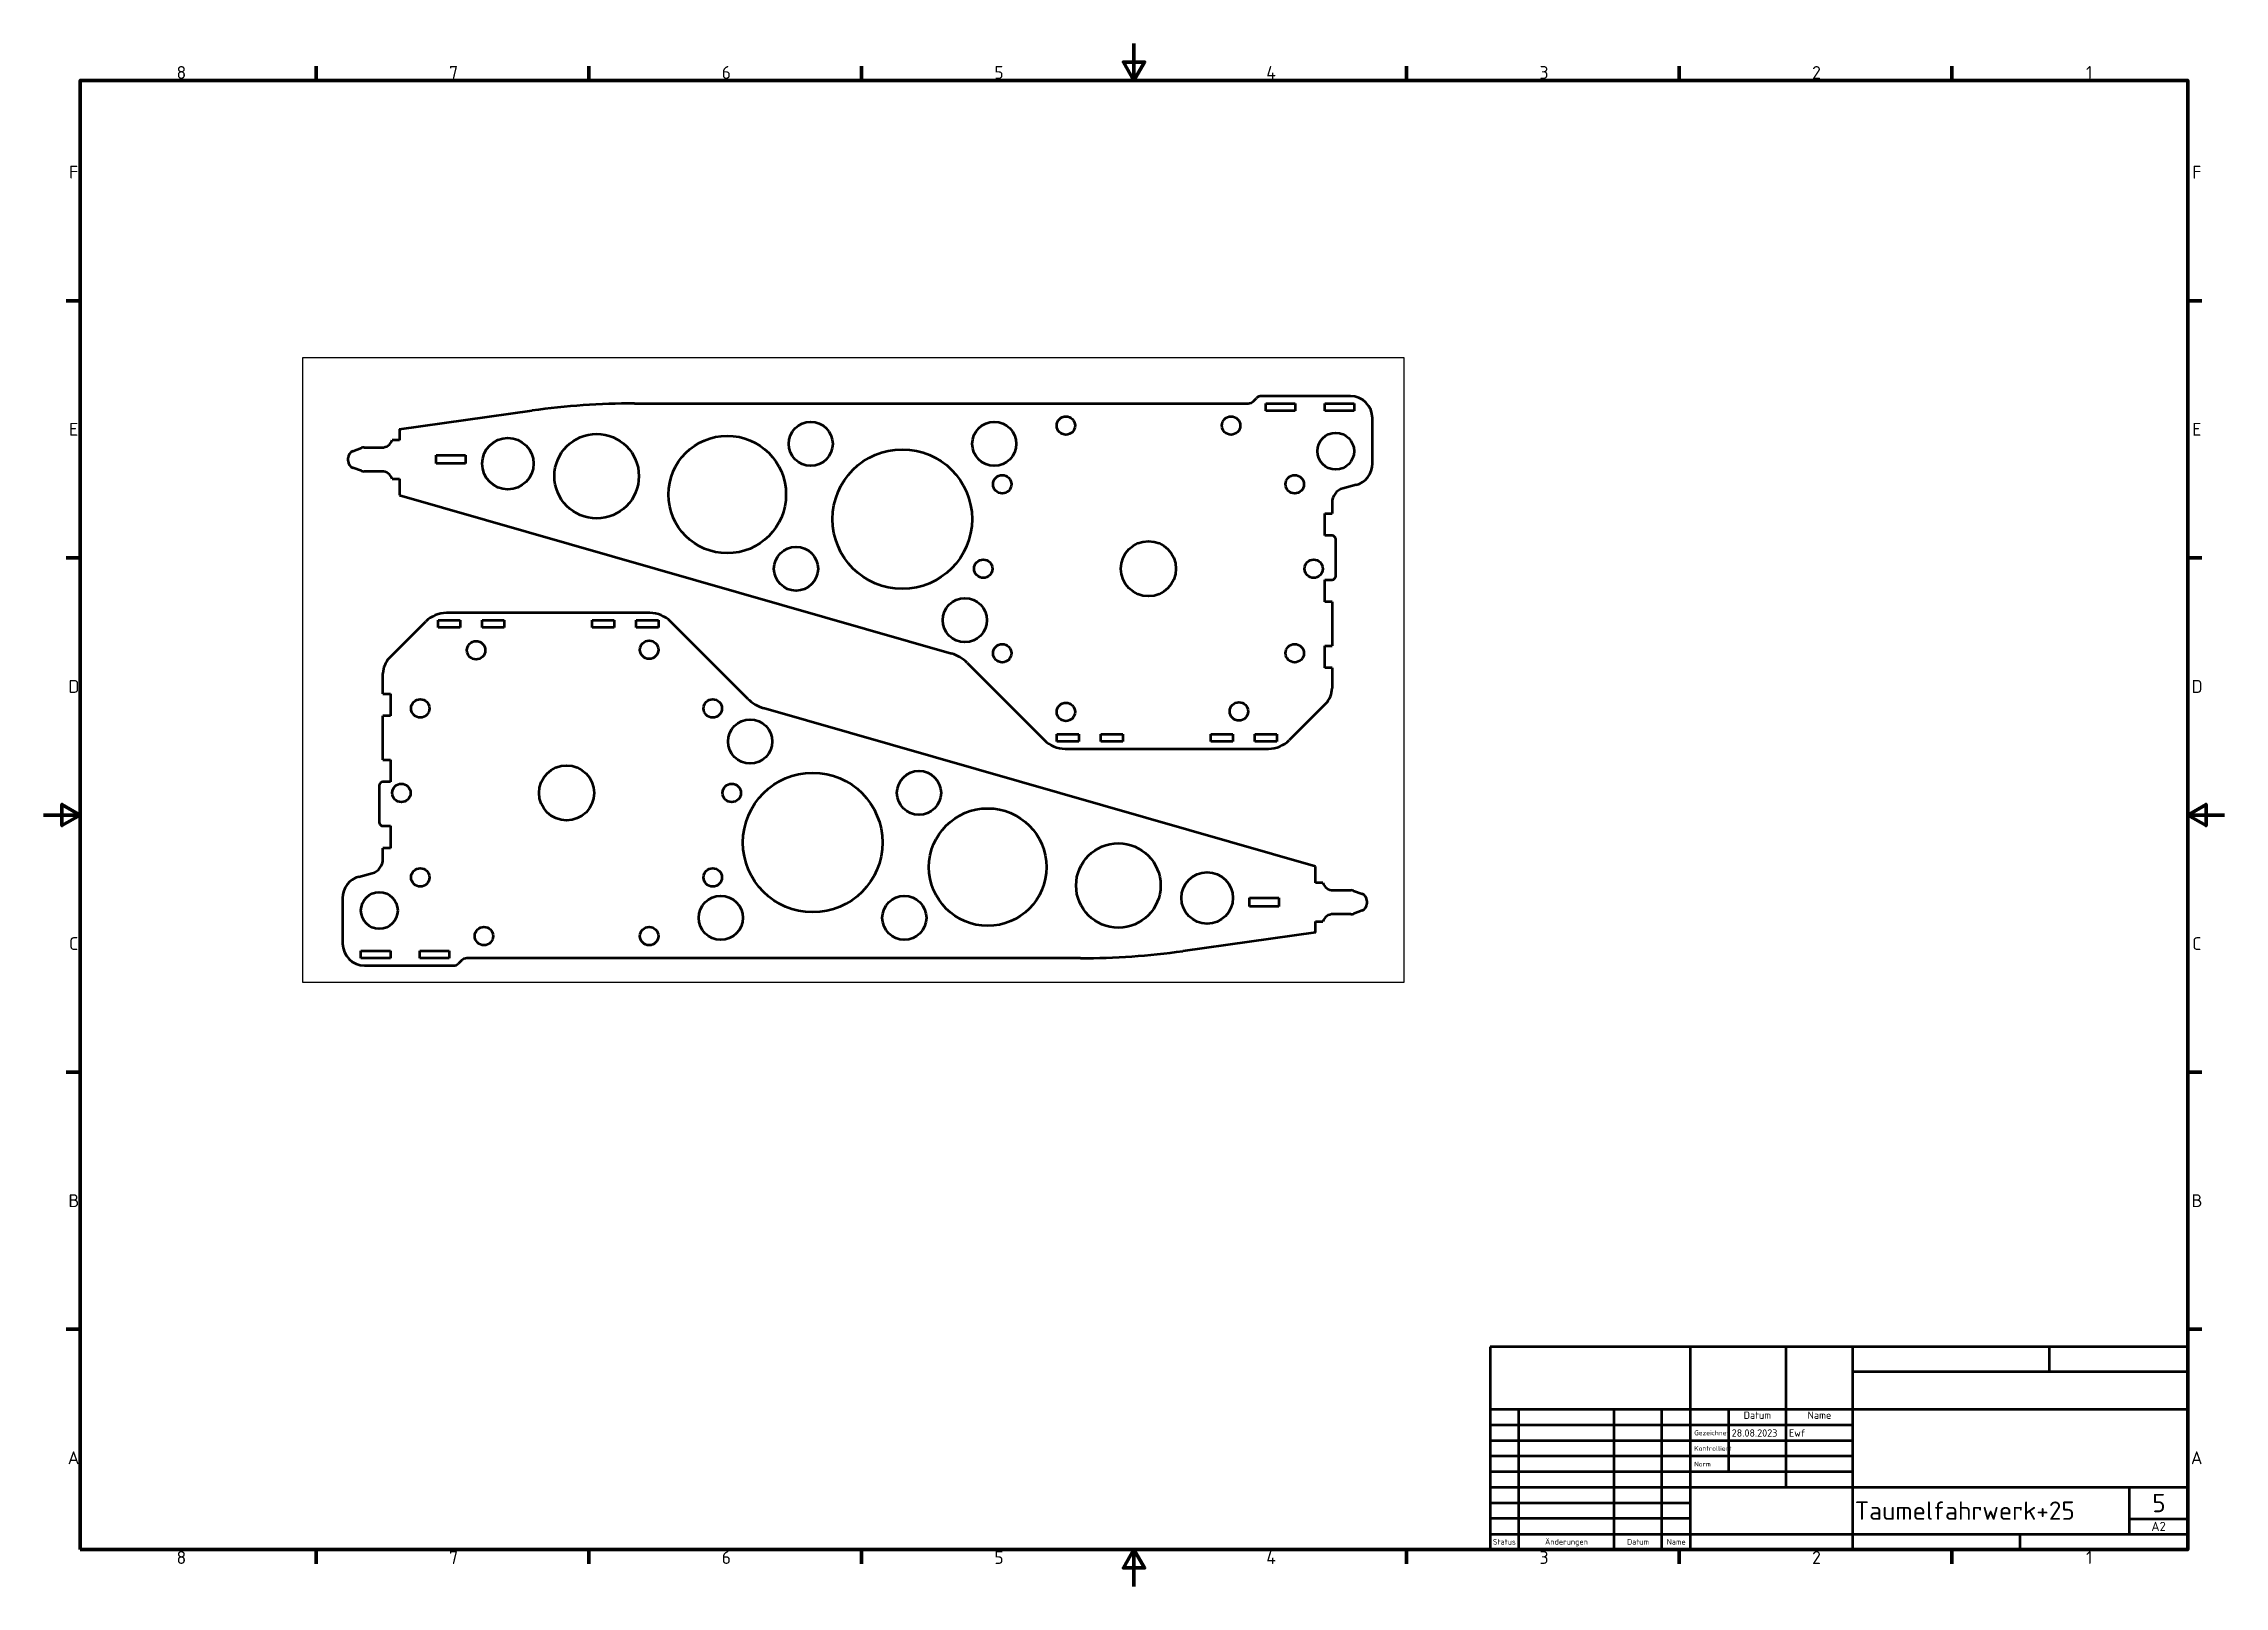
# Model space of a CAD drawing. Header units: millimetres. Extents: x 0 to 594, y 0 to 420.
import ezdxf
from ezdxf.enums import TextEntityAlignment as Align

# ---------------------------------------------------------------- set-up
doc = ezdxf.new("R2010")
doc.units = ezdxf.units.MM
for name, color, linetype, lineweight in [('Rahmen (ISO)', 7, 'Continuous', 70), ('Sichtbar (ISO)', 7, 'Continuous', 50), ('Skizziergeometrie (ISO)', 7, 'Continuous', 25), ('Titel (ISO)', 7, 'Continuous', 50)]:
    doc.layers.add(name, color=color, linetype=linetype, lineweight=lineweight)
doc.styles.add('Notiztext (DIN)', font='isocpeur.ttf')
doc.styles.add('Textstil13', font='isocpeur.ttf')
doc.styles.add('Textstil14', font='isocpeur.ttf')
doc.styles.add('Textstil15', font='isocpeur.ttf')
doc.styles.add('Textstil16', font='isocpeur.ttf')
doc.styles.add('Textstil19', font='isocpeur.ttf')

# ---------------------------------------------------------------- blocks, each defined once
blk = doc.blocks.new('Ränder Vorgaberahmen')
at = {"layer": 'Rahmen (ISO)'}
for p, q in [((74.25, 410), (74.25, 413.9)), ((148.5, 410), (148.5, 413.9)), ((222.75, 410), (222.75, 413.9)), ((371.25, 410), (371.25, 413.9)), ((445.5, 410), (445.5, 413.9)), ((519.75, 410), (519.75, 413.9)), ((10, 350), (6.1, 350)), ((584, 350), (587.9, 350)), ((10, 280), (6.1, 280)), ((584, 280), (587.9, 280)), ((10, 140), (6.1, 140)), ((584, 140), (587.9, 140)), ((10, 70), (6.1, 70)), ((584, 70), (587.9, 70)), ((74.25, 10), (74.25, 6.1)), ((148.5, 10), (148.5, 6.1)), ((222.75, 10), (222.75, 6.1)), ((371.25, 10), (371.25, 6.1)), ((445.5, 10), (445.5, 6.1)), ((519.75, 10), (519.75, 6.1))]:
    blk.add_line(p, q, dxfattribs=at)
at = {"layer": 'Rahmen (ISO)', "flags": 128}
for points in [[(297, 420), (297, 410), (294.11, 415), (299.89, 415), (297, 410)], [(10, 10), (10, 410), (584, 410), (584, 10), (10, 10)], [(0, 210), (10, 210), (5, 212.89), (5, 207.11), (10, 210)], [(594, 210), (584, 210), (589, 212.89), (589, 207.11), (584, 210)], [(297, 0), (297, 10), (294.11, 5), (299.89, 5), (297, 10)]]:
    blk.add_lwpolyline(points, dxfattribs=at)
at = {"layer": 'Rahmen (ISO)', "char_height": 3.5, "attachment_point": 7, "style": 'Notiztext (DIN)'}
for s, insert in [('8', (36.2, 410.4)), ('7', (110.45, 410.4)), ('6', (184.7, 410.4)), ('5', (258.95, 410.4)), ('4', (333.03, 410.4)), ('3', (407.45, 410.4)), ('2', (481.7, 410.4)), ('1', (556.3, 410.4)), ('F', (6.93, 383.25)), ('F', (585.23, 383.25)), ('E', (6.93, 313.25)), ('E', (585.23, 313.25)), ('D', (6.75, 243.25)), ('D', (585.05, 243.25)), ('C', (6.93, 173.25)), ('C', (585.23, 173.25)), ('B', (6.75, 103.25)), ('B', (585.05, 103.25)), ('A', (6.58, 33.25)), ('A', (584.88, 33.25)), ('8', (36.2, 6.1)), ('7', (110.45, 6.1)), ('6', (184.7, 6.1)), ('5', (258.95, 6.1)), ('4', (333.03, 6.1)), ('3', (407.45, 6.1)), ('2', (481.7, 6.1)), ('1', (556.3, 6.1))]:
    blk.add_mtext(s, dxfattribs=dict(at, insert=insert))
blk = doc.blocks.new('Schriftfelder DIN')
at = {"layer": 'Titel (ISO)'}
for p, q in [((288.4, 155.08), (98.4, 155.08)), ((98.4, 155.08), (98.4, 99.83)), ((153, 99.83), (153, 155.08)), ((179, 138.08), (179, 155.08)), ((197.2, 99.83), (197.2, 155.08)), ((250.8, 148.33), (250.8, 155.08)), ((288.4, 99.83), (288.4, 155.08)), ((197.2, 148.33), (288.4, 148.33)), ((98.4, 138.08), (288.4, 138.08)), ((106.2, 99.83), (106.2, 138.08)), ((132.2, 99.83), (132.2, 138.08)), ((145.2, 99.83), (145.2, 138.08)), ((163.4, 121.08), (163.4, 138.08)), ((179, 116.83), (179, 138.08)), ((98.4, 133.83), (153, 133.83)), ((153, 133.83), (197.2, 133.83)), ((98.4, 129.58), (153, 129.58)), ((98.4, 125.33), (153, 125.33)), ((153, 129.58), (197.2, 129.58)), ((153, 125.33), (197.2, 125.33)), ((98.4, 121.08), (153, 121.08)), ((153, 121.08), (197.2, 121.08)), ((98.4, 116.83), (153, 116.83)), ((153, 116.83), (288.4, 116.83)), ((272.6, 104.08), (272.6, 116.83)), ((98.4, 112.58), (153, 112.58)), ((153, 108.33), (98.4, 108.33)), ((272.6, 108.22), (288.4, 108.22)), ((98.4, 104.08), (153, 104.08)), ((153, 104.08), (197.2, 104.08)), ((197.2, 104.08), (288.4, 104.08)), ((242.8, 99.83), (242.8, 104.08)), ((98.4, 99.83), (288.4, 99.83))]:
    blk.add_line(p, q, dxfattribs=at)
at = {"layer": 'Titel (ISO)', "style": 'Textstil16'}
for s, p in [('Datum', (171.2, 134.83)), ('Name', (188.1, 134.83))]:
    blk.add_text(s, height=2, dxfattribs=at).set_placement(p, align=Align.BOTTOM_CENTER)
at = {"layer": 'Titel (ISO)', "style": 'Textstil19'}
for s, p in [('Gezeichnet', (154, 130.58)), ('Kontrolliert', (154, 126.33)), ('Norm', (154, 122.08))]:
    blk.add_text(s, height=1.3, dxfattribs=at).set_placement(p, align=Align.BOTTOM_LEFT)
at = {"layer": 'Titel (ISO)', "style": 'Textstil15'}
for s, p in [('Status', (102.3, 101.95)), ('Änderungen', (119.2, 101.95)), ('Datum', (138.7, 101.95)), ('Name', (149.1, 101.95))]:
    blk.add_text(s, height=1.5, dxfattribs=at).set_placement(p, align=Align.MIDDLE_CENTER)
at = {"layer": 'Titel (ISO)'}
for tag, p, height, style in [('ERSTELLUNGSDATUM_001', (164.2, 130.58), 2, 'Textstil16'), ('AUTOR_001', (179.8, 130.58), 2, 'Textstil16'), ('BAUTEILNUMMER_001', (197.7, 107.95), 5, 'Textstil13'), ('Blattnummer_001', (278.75, 110.02), 5, 'Textstil13'), ('Blattgröße_001', (278.5, 104.9), 2.5, 'Textstil14')]:
    blk.add_attdef(tag, p, '', height=height, dxfattribs=dict(at, style=style))
at = {"layer": 'Titel (ISO)', "style": 'Textstil16'}
for tag, p in [('KONTROLLDATUM', (164.4, 126.33)), ('KONTROLLIERT_VON', (180, 126.33)), ('GENEHM.DAT._KONSTR.', (164.4, 122.08)), ('KONSTR._GEN._VON', (180, 122.08))]:
    blk.add_attdef(tag, text='', height=2, dxfattribs=at).set_placement(p, align=Align.BOTTOM_LEFT)
at = {"layer": 'Titel (ISO)', "style": 'Textstil13'}
blk.add_attdef('TITEL', text='', height=5, dxfattribs=at).set_placement((198.2, 127.45), align=Align.MIDDLE_LEFT)

msp = doc.modelspace()

# ---------------------------------------------------------------- linework, layer by layer
at = {"layer": 'Sichtbar (ISO)'}
for p, q in [((160.92, 322.05), (328.11, 322.05)), ((329.52, 322.64), (330.35, 323.47)), ((355.94, 324.05), (331.77, 324.05)), ((332.94, 322.05), (340.94, 322.05)), ((332.94, 320.05), (332.94, 322.05)), ((340.94, 322.05), (340.94, 320.05)), ((348.94, 322.05), (356.94, 322.05)), ((348.94, 320.05), (348.94, 322.05)), ((356.94, 322.05), (356.94, 320.05)), ((96.94, 315.03), (133.09, 320.11)), ((96.94, 315.03), (96.94, 312.05)), ((340.94, 320.05), (332.94, 320.05)), ((356.94, 320.05), (348.94, 320.05)), ((361.94, 305.66), (361.94, 318.05)), ((84.25, 309.08), (86.61, 309.93)), ((87.29, 310.05), (92.11, 310.05)), ((96.94, 312.05), (94.94, 312.05)), ((82.94, 306.41), (82.94, 307.2)), ((86.61, 303.67), (84.25, 304.53)), ((92.11, 303.55), (87.29, 303.55)), ((106.94, 305.65), (106.94, 307.95)), ((106.94, 307.95), (114.94, 307.95)), ((114.94, 305.65), (106.94, 305.65)), ((114.94, 307.95), (114.94, 305.65)), ((94.94, 301.55), (96.94, 301.55)), ((96.94, 301.55), (96.94, 297.05)), ((96.94, 297.05), (247.27, 253.95)), ((357.49, 299.86), (353.9, 298.9)), ((348.94, 286.05), (348.94, 292.05)), ((348.94, 292.05), (350.94, 292.05)), ((350.94, 295.04), (350.94, 292.05)), ((350.94, 286.05), (348.94, 286.05)), ((351.94, 275.05), (351.94, 285.05)), ((348.94, 268.05), (348.94, 274.05)), ((348.94, 274.05), (350.94, 274.05)), ((350.94, 268.05), (348.94, 268.05)), ((350.94, 268.05), (350.94, 256.05)), ((94.19, 252.76), (104.09, 262.66)), ((107.44, 263.01), (113.44, 263.01)), ((107.44, 261.01), (107.44, 263.01)), ((165.12, 265.01), (109.75, 265.01)), ((113.44, 263.01), (113.44, 261.01)), ((119.44, 263.01), (125.44, 263.01)), ((119.44, 261.01), (119.44, 263.01)), ((125.44, 263.01), (125.44, 261.01)), ((149.44, 263.01), (155.44, 263.01)), ((149.44, 261.01), (149.44, 263.01)), ((155.44, 263.01), (155.44, 261.01)), ((161.44, 263.01), (167.44, 263.01)), ((161.44, 261.01), (161.44, 263.01)), ((167.44, 263.01), (167.44, 261.01)), ((191.79, 241.66), (170.78, 262.66)), ((113.44, 261.01), (107.44, 261.01)), ((125.44, 261.01), (119.44, 261.01)), ((155.44, 261.01), (149.44, 261.01)), ((167.44, 261.01), (161.44, 261.01)), ((348.94, 250.05), (348.94, 256.05)), ((348.94, 256.05), (350.94, 256.05)), ((251.59, 251.4), (272.6, 230.4)), ((350.94, 250.05), (348.94, 250.05)), ((350.94, 250.05), (350.94, 244.54)), ((92.44, 243.01), (92.44, 248.52)), ((92.44, 243.01), (94.44, 243.01)), ((94.44, 243.01), (94.44, 237.01)), ((346.44, 196.01), (196.1, 239.11)), ((349.18, 240.3), (339.28, 230.4)), ((92.44, 225.01), (92.44, 237.01)), ((94.44, 237.01), (92.44, 237.01)), ((275.94, 230.05), (275.94, 232.05)), ((275.94, 232.05), (281.94, 232.05)), ((281.94, 232.05), (281.94, 230.05)), ((287.94, 230.05), (287.94, 232.05)), ((287.94, 232.05), (293.94, 232.05)), ((293.94, 232.05), (293.94, 230.05)), ((317.94, 230.05), (317.94, 232.05)), ((317.94, 232.05), (323.94, 232.05)), ((323.94, 232.05), (323.94, 230.05)), ((329.94, 230.05), (329.94, 232.05)), ((329.94, 232.05), (335.94, 232.05)), ((335.94, 232.05), (335.94, 230.05)), ((281.94, 230.05), (275.94, 230.05)), ((278.25, 228.05), (333.63, 228.05)), ((293.94, 230.05), (287.94, 230.05)), ((323.94, 230.05), (317.94, 230.05)), ((335.94, 230.05), (329.94, 230.05)), ((92.44, 225.01), (94.44, 225.01)), ((94.44, 225.01), (94.44, 219.01)), ((91.44, 218.01), (91.44, 208.01)), ((94.44, 219.01), (92.44, 219.01)), ((92.44, 207.01), (94.44, 207.01)), ((94.44, 207.01), (94.44, 201.01)), ((92.44, 198.02), (92.44, 201.01)), ((94.44, 201.01), (92.44, 201.01)), ((85.88, 193.2), (89.47, 194.16)), ((346.44, 191.51), (346.44, 196.01)), ((348.44, 191.51), (346.44, 191.51)), ((81.44, 187.4), (81.44, 175.01)), ((328.44, 187.41), (336.44, 187.41)), ((328.44, 185.11), (328.44, 187.41)), ((336.44, 185.11), (328.44, 185.11)), ((336.44, 187.41), (336.44, 185.11)), ((351.27, 189.51), (356.08, 189.51)), ((356.77, 189.39), (359.12, 188.53)), ((360.44, 186.65), (360.44, 185.86)), ((346.44, 178.03), (346.44, 181.01)), ((346.44, 181.01), (348.44, 181.01)), ((356.08, 183.01), (351.27, 183.01)), ((359.12, 183.98), (356.77, 183.13)), ((86.44, 171.01), (86.44, 173.01)), ((86.44, 173.01), (94.44, 173.01)), ((94.44, 173.01), (94.44, 171.01)), ((102.44, 171.01), (102.44, 173.01)), ((102.44, 173.01), (110.44, 173.01)), ((110.44, 173.01), (110.44, 171.01)), ((346.44, 178.03), (310.29, 172.95)), ((94.44, 171.01), (86.44, 171.01)), ((87.44, 169.01), (111.61, 169.01)), ((110.44, 171.01), (102.44, 171.01)), ((113.85, 170.42), (113.02, 169.59)), ((282.45, 171.01), (115.27, 171.01))]:
    msp.add_line(p, q, dxfattribs=at)
for centre, radius in [((208.94, 311.05), 6), ((258.94, 311.05), 6), ((278.44, 316.03), 2.5), ((323.44, 316.03), 2.5), ((126.45, 305.65), 7), ((150.64, 302.25), 11.5), ((186.21, 297.25), 16), ((233.89, 290.55), 19), ((351.94, 309.05), 5), ((261.1, 300.05), 2.5), ((340.78, 300.05), 2.5), ((204.94, 277.05), 6), ((255.94, 277.05), 2.5), ((300.94, 277.05), 7.5), ((345.94, 277.05), 2.5), ((250.94, 263.05), 6), ((117.81, 254.86), 2.5), ((164.94, 254.98), 2.5), ((261.1, 254.05), 2.5), ((340.78, 254.05), 2.5), ((102.6, 239.01), 2.5), ((182.27, 239.01), 2.5), ((278.44, 238.08), 2.5), ((325.57, 238.2), 2.5), ((192.44, 230.01), 6), ((142.44, 216.01), 7.5), ((209.49, 202.51), 19), ((238.44, 216.01), 6), ((97.44, 216.01), 2.5), ((187.44, 216.01), 2.5), ((257.16, 195.81), 16), ((292.74, 190.81), 11.5), ((102.6, 193.01), 2.5), ((182.27, 193.01), 2.5), ((316.93, 187.41), 7), ((91.44, 184.01), 5), ((184.44, 182.01), 6), ((234.44, 182.01), 6), ((119.94, 177.03), 2.5), ((164.94, 177.03), 2.5)]:
    msp.add_circle(centre, radius, dxfattribs=at)
for centre, radius, start, end in [((160.92, 122.05), 200, 90, 98), ((328.11, 324.05), 2, 270, 315), ((331.77, 322.05), 2, 90, 135), ((355.94, 318.05), 6, 0, 90), ((84.94, 307.2), 2, 110, 180), ((87.29, 308.05), 2, 90, 110), ((92.11, 313.05), 3, 270, 340.52878), ((84.94, 306.41), 2, 180, 250), ((87.29, 305.55), 2, 250, 270), ((92.11, 300.55), 3, 19.47122, 90), ((355.94, 305.66), 6, 285, 0), ((354.94, 295.04), 4, 105, 180), ((350.94, 285.05), 1, 0, 90), ((350.94, 275.05), 1, 270, 0), ((109.75, 257.01), 8, 90, 135), ((165.12, 257.01), 8, 45, 90), ((98.44, 248.52), 6, 135, 180), ((244.52, 244.33), 10, 45, 74), ((344.94, 244.54), 6, 315, 0), ((198.86, 248.73), 10, 225, 254), ((278.25, 236.05), 8, 225, 270), ((333.63, 236.05), 8, 270, 315), ((92.44, 218.01), 1, 90, 180), ((92.44, 208.01), 1, 180, 270), ((88.44, 198.02), 4, 285, 0), ((87.44, 187.4), 6, 105, 180), ((351.27, 192.51), 3, 199.47122, 270), ((356.08, 187.51), 2, 70, 90), ((358.44, 186.65), 2, 0, 70), ((358.44, 185.86), 2, 290, 0), ((351.27, 180.01), 3, 90, 160.52878), ((356.08, 185.01), 2, 270, 290), ((87.44, 175.01), 6, 180, 270), ((282.45, 371.01), 200, 270, 278), ((111.61, 171.01), 2, 270, 315), ((115.27, 169.01), 2, 90, 135)]:
    msp.add_arc(centre, radius, start, end, dxfattribs=at)
at = {"layer": 'Skizziergeometrie (ISO)'}
for p, q in [((370.56, 334.46), (70.56, 334.46)), ((70.56, 334.46), (70.56, 164.46)), ((370.56, 164.46), (370.56, 334.46)), ((70.56, 164.46), (370.56, 164.46))]:
    msp.add_line(p, q, dxfattribs=at)

# ---------------------------------------------------------------- block references
msp.add_blockref('Ränder Vorgaberahmen', (0, 0))
msp.add_blockref('Schriftfelder DIN', (295.6, -89.83)).add_auto_attribs({'Blattnummer_001': '5', 'Blattgröße_001': 'A2', 'BAUTEILNUMMER_001': 'Taumelfahrwerk+25', 'ERSTELLUNGSDATUM_001': '28.08.2023', 'AUTOR_001': 'Ewf'})

doc.saveas('drawing.dxf')
